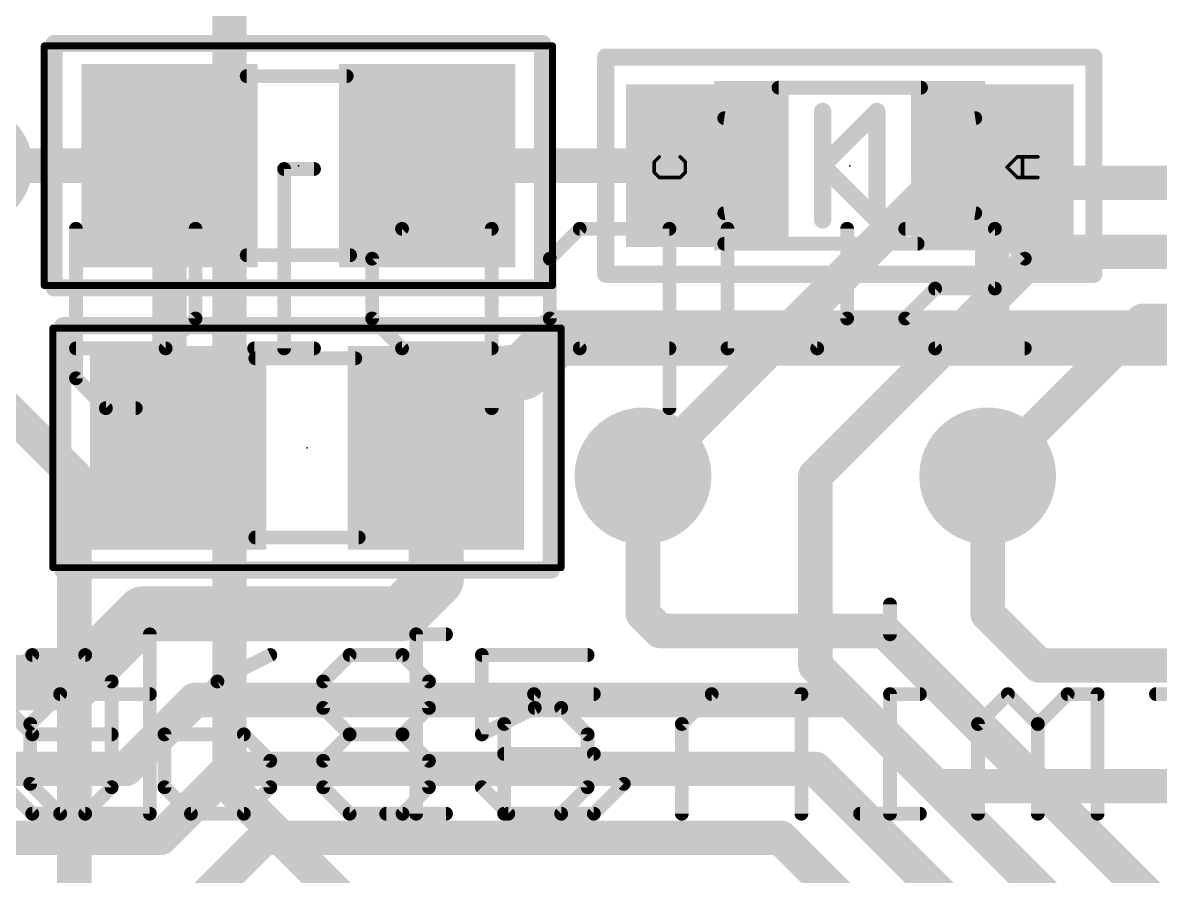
# Model space of a CAD drawing. Extents: x -31.2 to 31.8, y -0.1 to 26.1.
# Drawn here: x -14.22 to -5.84, y 14.83 to 21.12 of the extents above; entities that cross this region are included whole.
import ezdxf

# ---------------------------------------------------------------- set-up
doc = ezdxf.new("R2010")
doc.units = 0
for name, color, linetype in [('1', 12, 'CONTINUOUS'), ('16', 132, 'CONTINUOUS'), ('18', 110, 'CONTINUOUS'), ('21', 40, 'CONTINUOUS'), ('22', 40, 'CONTINUOUS'), ('23', 53, 'CONTINUOUS'), ('39', 12, 'CONTINUOUS'), ('51', 253, 'CONTINUOUS')]:
    doc.layers.add(name, color=color, linetype=linetype)

# ---------------------------------------------------------------- blocks, each defined once
blk = doc.blocks.new('RECT')
blk.add_solid([(-0.5, -0.5), (0.5, -0.5), (-0.5, 0.5), (0.5, 0.5)])
blk = doc.blocks.new('ROUNDV')
at = {"const_width": 0.5}
blk.add_lwpolyline([(0, -0.25, 1), (0, 0.25, 1), (0, -0.25)], format="xyb", dxfattribs=at)

msp = doc.modelspace()

# ---------------------------------------------------------------- linework, layer by layer
at = {"layer": '1'}
for points, const_width in [([(-13.142, 20.066), (-14.605, 20.066)], 0.254), ([(-13.142, 20.066), (-13.142, 18.05)], 0.254), ([(-11.242, 20.066), (-9.178, 20.066)], 0.254), ([(-7.078, 18.83), (-7.078, 20.066)], 0.254), ([(-10.541, 18.542), (-10.287, 18.796)], 0.4064), ([(-10.287, 18.796), (-7.112, 18.796)], 0.4064), ([(-7.112, 18.796), (2.794, 18.796)], 0.4064), ([(-7.112, 18.796), (-7.078, 18.83)], 0.254), ([(-11.1785, 17.9865), (-10.623, 18.542)], 0.4064), ([(-10.623, 18.542), (-10.541, 18.542)], 0.4064), ([(-13.142, 18.05), (-13.0785, 17.9865)], 0.254), ([(-11.176, 17.984), (-11.1785, 17.9865)], 0.4064), ([(-11.176, 17.018), (-11.176, 17.984)], 0.4064), ([(-9.652, 16.764), (-9.652, 17.78)], 0.254), ([(-7.112, 16.764), (-7.112, 17.78)], 0.254), ([(-11.43, 16.764), (-11.176, 17.018)], 0.4064), ([(-13.843, 16.256), (-13.335, 16.764)], 0.4064), ([(-13.335, 16.764), (-11.43, 16.764)], 0.4064), ([(-9.525, 16.637), (-9.652, 16.764)], 0.254), ([(-7.112, 16.764), (-6.731, 16.383)], 0.254), ([(-7.874, 16.637), (-9.525, 16.637)], 0.254), ([(-5.816, 14.579), (-7.874, 16.637)], 0.254), ([(-15.113, 16.256), (-13.843, 16.256)], 0.4064), ([(-6.731, 16.383), (-4.826, 16.383)], 0.254), ([(-13.462, 15.621), (-12.954, 16.129)], 0.254), ([(-12.954, 16.129), (-8.128, 16.129)], 0.254), ([(-8.128, 16.129), (-5.928, 13.929)], 0.254), ([(-14.732, 15.621), (-13.462, 15.621)], 0.254), ([(-13.208, 15.113), (-12.7, 15.621)], 0.254), ([(-12.7, 15.621), (-8.382, 15.621)], 0.254), ([(-8.382, 15.621), (-6.04, 13.279)], 0.254), ([(-14.478, 15.113), (-13.208, 15.113)], 0.254), ([(-12.954, 14.605), (-12.446, 15.113)], 0.254), ([(-12.446, 15.113), (-8.636, 15.113)], 0.254), ([(-8.636, 15.113), (-6.152, 12.629)], 0.254)]:
    msp.add_lwpolyline(points, dxfattribs=dict(at, const_width=const_width))
for points, const_width in [([(-13.0785, 20.066, 1), (-13.2055, 20.066)], 0.127), ([(-13.142, 20.0025, 1), (-13.142, 20.1295)], 0.127), ([(-11.242, 20.1295, 1), (-11.242, 20.0025)], 0.127), ([(-9.178, 20.0025, 1), (-9.178, 20.1295)], 0.127), ([(-7.0145, 20.066, 1), (-7.1415, 20.066)], 0.127), ([(-10.287, 18.8976, 1), (-10.287, 18.6944)], 0.2032), ([(-10.2152, 18.7242, 1), (-10.3588, 18.8678)], 0.2032), ([(-7.112, 18.8976, 1), (-7.112, 18.6944)], 0.2032), ([(-7.112, 18.6944, 1), (-7.112, 18.8976)], 0.2032), ([(-7.0331, 18.7851, 1), (-7.1229, 18.8749)], 0.127), ([(-7.1569, 18.8409, 1), (-7.0671, 18.7511)], 0.127), ([(-7.1415, 18.83, 1), (-7.0145, 18.83)], 0.127), ([(-10.623, 18.6436, 1), (-10.623, 18.4404)], 0.2032), ([(-10.5512, 18.4702, 1), (-10.6948, 18.6138)], 0.2032), ([(-10.6128, 18.6138, 1), (-10.4692, 18.4702)], 0.2032), ([(-10.541, 18.4404, 1), (-10.541, 18.6436)], 0.2032), ([(-13.0971, 18.0949, 1), (-13.1869, 18.0051)], 0.127), ([(-13.2055, 18.05, 1), (-13.0785, 18.05)], 0.127), ([(-11.1067, 18.0583, 1), (-11.2503, 17.9147)], 0.2032), ([(-11.2503, 18.0583, 1), (-11.1067, 17.9147)], 0.2032), ([(-11.0744, 17.984, 1), (-11.2776, 17.984)], 0.2032), ([(-11.2478, 17.9122, 1), (-11.1042, 18.0558)], 0.2032), ([(-13.1234, 17.9416, 1), (-13.0336, 18.0314)], 0.127), ([(-9.5885, 17.78, 1), (-9.7155, 17.78)], 0.127), ([(-7.0485, 17.78, 1), (-7.1755, 17.78)], 0.127), ([(-11.1042, 16.9462, 1), (-11.2478, 17.0898)], 0.2032), ([(-11.2776, 17.018, 1), (-11.0744, 17.018)], 0.2032), ([(-13.335, 16.8656, 1), (-13.335, 16.6624)], 0.2032), ([(-13.2632, 16.6922, 1), (-13.4068, 16.8358)], 0.2032), ([(-11.5018, 16.8358, 1), (-11.3582, 16.6922)], 0.2032), ([(-11.43, 16.6624, 1), (-11.43, 16.8656)], 0.2032), ([(-9.6071, 16.8089, 1), (-9.6969, 16.7191)], 0.127), ([(-7.0671, 16.8089, 1), (-7.1569, 16.7191)], 0.127), ([(-9.7155, 16.764, 1), (-9.5885, 16.764)], 0.127), ([(-7.1755, 16.764, 1), (-7.0485, 16.764)], 0.127), ([(-9.525, 16.7005, 1), (-9.525, 16.5735)], 0.127), ([(-9.5699, 16.5921, 1), (-9.4801, 16.6819)], 0.127), ([(-7.8291, 16.6819, 1), (-7.9189, 16.5921)], 0.127), ([(-7.874, 16.5735, 1), (-7.874, 16.7005)], 0.127), ([(-13.843, 16.1544, 1), (-13.843, 16.3576)], 0.2032), ([(-6.731, 16.4465, 1), (-6.731, 16.3195)], 0.127), ([(-6.7759, 16.3381, 1), (-6.6861, 16.4279)], 0.127), ([(-13.9148, 16.3278, 1), (-13.7712, 16.1842)], 0.2032), ([(-12.954, 16.1925, 1), (-12.954, 16.0655)], 0.127), ([(-12.9091, 16.0841, 1), (-12.9989, 16.1739)], 0.127), ([(-8.0831, 16.1739, 1), (-8.1729, 16.0841)], 0.127), ([(-8.128, 16.0655, 1), (-8.128, 16.1925)], 0.127), ([(-13.5069, 15.6659, 1), (-13.4171, 15.5761)], 0.127), ([(-13.462, 15.5575, 1), (-13.462, 15.6845)], 0.127), ([(-12.7, 15.6845, 1), (-12.7, 15.5575)], 0.127), ([(-12.6551, 15.5761, 1), (-12.7449, 15.6659)], 0.127), ([(-8.3371, 15.6659, 1), (-8.4269, 15.5761)], 0.127), ([(-8.382, 15.5575, 1), (-8.382, 15.6845)], 0.127), ([(-13.2529, 15.1579, 1), (-13.1631, 15.0681)], 0.127), ([(-13.208, 15.0495, 1), (-13.208, 15.1765)], 0.127), ([(-12.446, 15.1765, 1), (-12.446, 15.0495)], 0.127), ([(-12.4011, 15.0681, 1), (-12.4909, 15.1579)], 0.127), ([(-8.5911, 15.1579, 1), (-8.6809, 15.0681)], 0.127), ([(-8.636, 15.0495, 1), (-8.636, 15.1765)], 0.127)]:
    msp.add_lwpolyline(points, format="xyb", dxfattribs=dict(at, const_width=const_width))
at = {"layer": '16', "const_width": 0.254}
for points in [[(-12.7, 15.494), (-12.7, 22.987)], [(-9.652, 17.78), (-7.493, 19.939)], [(-7.493, 19.939), (10.795, 19.939)], [(-8.382, 17.78), (-6.731, 19.431)], [(-6.731, 19.431), (13.081, 19.431)], [(-7.112, 17.78), (-5.969, 18.923)], [(-5.969, 18.923), (15.748, 18.923)], [(-13.843, 17.78), (-14.732, 18.669)], [(-13.843, 14.351), (-13.843, 17.78)], [(-8.382, 16.383), (-8.382, 17.78)], [(-8.382, 16.383), (-7.493, 15.494)], [(-11.684, 14.478), (-12.7, 15.494)], [(-7.493, 15.494), (-5.334, 15.494)]]:
    msp.add_lwpolyline(points, dxfattribs=at)
at = {"layer": '16', "const_width": 0.127}
for points in [[(-7.493, 20.0025, 1), (-7.493, 19.8755)], [(-7.4481, 19.8941, 1), (-7.5379, 19.9839)], [(-6.731, 19.4945, 1), (-6.731, 19.3675)], [(-6.6861, 19.3861, 1), (-6.7759, 19.4759)], [(-5.969, 18.9865, 1), (-5.969, 18.8595)], [(-5.9241, 18.8781, 1), (-6.0139, 18.9679)], [(-13.7795, 17.78, 1), (-13.9065, 17.78)], [(-13.8879, 17.7351, 1), (-13.7981, 17.8249)], [(-9.6969, 17.8249, 1), (-9.6071, 17.7351)], [(-8.3185, 17.78, 1), (-8.4455, 17.78)], [(-8.4269, 17.8249, 1), (-8.3371, 17.7351)], [(-7.1569, 17.8249, 1), (-7.0671, 17.7351)], [(-8.3371, 16.4279, 1), (-8.4269, 16.3381)], [(-8.4455, 16.383, 1), (-8.3185, 16.383)], [(-12.6551, 15.5389, 1), (-12.7449, 15.4491)], [(-7.493, 15.5575, 1), (-7.493, 15.4305)], [(-7.5379, 15.4491, 1), (-7.4481, 15.5389)], [(-12.7635, 15.494, 1), (-12.6365, 15.494)]]:
    msp.add_lwpolyline(points, format="xyb", dxfattribs=at)
at = {"layer": '21'}
for points, const_width in [([(-13.992, 19.166), (-13.992, 20.966)], 0.127), ([(-13.992, 20.966), (-10.392, 20.966)], 0.127), ([(-10.392, 20.966), (-10.392, 19.166)], 0.127), ([(-9.9265, 20.766), (-9.9265, 20.866)], 0.127), ([(-9.9265, 20.866), (-6.3295, 20.866)], 0.127), ([(-6.3295, 20.866), (-6.3295, 19.266)], 0.127), ([(-9.9265, 19.266), (-9.9265, 20.763)], 0.127), ([(-8.328, 20.066), (-8.328, 20.466)], 0.127), ([(-7.928, 20.466), (-8.328, 20.066)], 0.127), ([(-7.928, 19.666), (-7.928, 20.466)], 0.127), ([(-8.328, 19.666), (-8.328, 20.066)], 0.127), ([(-8.328, 20.066), (-7.928, 19.666)], 0.127), ([(-6.3295, 19.266), (-9.9265, 19.266)], 0.127), ([(-10.392, 19.166), (-13.992, 19.166)], 0.127), ([(-13.9285, 17.0865), (-13.9285, 18.8865)], 0.127), ([(-13.9285, 18.8865), (-10.3285, 18.8865)], 0.127), ([(-10.3285, 18.8865), (-10.3285, 17.0865)], 0.127), ([(-10.3285, 17.0865), (-13.9285, 17.0865)], 0.127), ([(-14.1531, 16.4602), (-14.348, 16.2653)], 0.1016), ([(-13.7633, 16.4602), (-14.1531, 16.4602)], 0.1016), ([(-13.5684, 16.2653), (-13.7633, 16.4602)], 0.1016), ([(-12.399, 16.4602), (-12.7888, 16.2653)], 0.1016), ([(-12.0092, 16.2653), (-11.8143, 16.4602)], 0.1016), ([(-11.8143, 16.4602), (-11.4245, 16.4602)], 0.1016), ([(-11.4245, 16.4602), (-11.2296, 16.2653)], 0.1016), ([(-10.0602, 16.4602), (-10.8398, 16.4602)], 0.1016), ([(-10.8398, 16.4602), (-10.8398, 15.8755)], 0.1016), ([(-13.5684, 15.4857), (-13.5684, 16.2653)], 0.1016), ([(-12.7888, 16.2653), (-13.1786, 15.8755)], 0.1016), ([(-12.0092, 16.0704), (-12.0092, 16.2653)], 0.1016), ([(-11.2296, 16.2653), (-11.2296, 16.0704)], 0.1016), ([(-14.348, 16.0704), (-14.1531, 15.8755)], 0.1016), ([(-11.8143, 15.8755), (-12.0092, 16.0704)], 0.1016), ([(-11.2296, 16.0704), (-11.4245, 15.8755)], 0.1016), ([(-10.8398, 15.8755), (-10.45, 16.0704)], 0.1016), ([(-10.45, 16.0704), (-10.2551, 16.0704)], 0.1016), ([(-10.2551, 16.0704), (-10.0602, 15.8755)], 0.1016), ([(-14.1531, 15.8755), (-13.5684, 15.8755)], 0.1016), ([(-13.1786, 15.8755), (-13.1786, 15.4857)], 0.1016), ([(-12.5939, 15.8755), (-13.1786, 15.8755)], 0.1016), ([(-12.399, 15.6806), (-12.5939, 15.8755)], 0.1016), ([(-12.0092, 15.6806), (-11.8143, 15.8755)], 0.1016), ([(-11.8143, 15.8755), (-11.4245, 15.8755)], 0.1016), ([(-11.4245, 15.8755), (-11.2296, 15.6806)], 0.1016), ([(-10.0602, 15.8755), (-10.0602, 15.4857)], 0.1016), ([(-12.399, 15.4857), (-12.399, 15.6806)], 0.1016), ([(-12.0092, 15.4857), (-12.0092, 15.6806)], 0.1016), ([(-11.2296, 15.6806), (-11.2296, 15.4857)], 0.1016), ([(-14.348, 15.4857), (-14.1531, 15.2908)], 0.1016), ([(-13.7633, 15.2908), (-13.5684, 15.4857)], 0.1016), ([(-13.1786, 15.4857), (-12.9837, 15.2908)], 0.1016), ([(-12.5939, 15.2908), (-12.399, 15.4857)], 0.1016), ([(-11.8143, 15.2908), (-12.0092, 15.4857)], 0.1016), ([(-11.2296, 15.4857), (-11.4245, 15.2908)], 0.1016), ([(-10.6449, 15.2908), (-10.8398, 15.4857)], 0.1016), ([(-10.0602, 15.4857), (-10.2551, 15.2908)], 0.1016), ([(-14.1531, 15.2908), (-13.7633, 15.2908)], 0.1016), ([(-12.9837, 15.2908), (-12.5939, 15.2908)], 0.1016), ([(-11.4245, 15.2908), (-11.8143, 15.2908)], 0.1016), ([(-10.2551, 15.2908), (-10.6449, 15.2908)], 0.1016)]:
    msp.add_lwpolyline(points, dxfattribs=dict(at, const_width=const_width))
for points, const_width in [([(-13.9603, 20.966, 1), (-14.0238, 20.966)], 0.0635), ([(-13.992, 20.9977, 1), (-13.992, 20.9343)], 0.0635), ([(-10.3603, 20.966, 1), (-10.4238, 20.966)], 0.0635), ([(-10.392, 20.9343, 1), (-10.392, 20.9977)], 0.0635), ([(-9.8948, 20.866, 1), (-9.9583, 20.866)], 0.0635), ([(-9.9265, 20.8977, 1), (-9.9265, 20.8343)], 0.0635), ([(-6.2978, 20.866, 1), (-6.3613, 20.866)], 0.0635), ([(-6.3295, 20.8343, 1), (-6.3295, 20.8977)], 0.0635), ([(-9.8948, 20.763, 1), (-9.9583, 20.763)], 0.0635), ([(-9.9583, 20.766, 1), (-9.8948, 20.766)], 0.0635), ([(-8.2963, 20.466, 1), (-8.3598, 20.466)], 0.0635), ([(-7.8963, 20.466, 1), (-7.9597, 20.466)], 0.0635), ([(-7.9055, 20.4435, 1), (-7.9505, 20.4885)], 0.0635), ([(-8.3055, 20.0885, 1), (-8.3505, 20.0435)], 0.0635), ([(-8.2963, 20.066, 1), (-8.3598, 20.066)], 0.0635), ([(-8.3505, 20.0885, 1), (-8.3055, 20.0435)], 0.0635), ([(-8.3598, 20.066, 1), (-8.2963, 20.066)], 0.0635), ([(-7.9505, 19.6435, 1), (-7.9055, 19.6885)], 0.0635), ([(-8.3598, 19.666, 1), (-8.2963, 19.666)], 0.0635), ([(-7.9597, 19.666, 1), (-7.8963, 19.666)], 0.0635), ([(-9.9265, 19.2978, 1), (-9.9265, 19.2343)], 0.0635), ([(-9.9583, 19.266, 1), (-9.8948, 19.266)], 0.0635), ([(-6.3613, 19.266, 1), (-6.2978, 19.266)], 0.0635), ([(-6.3295, 19.2343, 1), (-6.3295, 19.2978)], 0.0635), ([(-13.992, 19.1977, 1), (-13.992, 19.1343)], 0.0635), ([(-10.392, 19.1343, 1), (-10.392, 19.1977)], 0.0635), ([(-14.0238, 19.166, 1), (-13.9603, 19.166)], 0.0635), ([(-10.4238, 19.166, 1), (-10.3603, 19.166)], 0.0635), ([(-13.8968, 18.8865, 1), (-13.9603, 18.8865)], 0.0635), ([(-13.9285, 18.9183, 1), (-13.9285, 18.8548)], 0.0635), ([(-10.2967, 18.8865, 1), (-10.3603, 18.8865)], 0.0635), ([(-10.3285, 18.8548, 1), (-10.3285, 18.9183)], 0.0635), ([(-13.9603, 17.0865, 1), (-13.8968, 17.0865)], 0.0635), ([(-13.9285, 17.1182, 1), (-13.9285, 17.0548)], 0.0635), ([(-10.3603, 17.0865, 1), (-10.2967, 17.0865)], 0.0635), ([(-10.3285, 17.0548, 1), (-10.3285, 17.1182)], 0.0635), ([(-14.1531, 16.4856, 1), (-14.1531, 16.4348)], 0.0508), ([(-14.1352, 16.4422, 1), (-14.1711, 16.4782)], 0.0508), ([(-13.7454, 16.4782, 1), (-13.7813, 16.4422)], 0.0508), ([(-13.7633, 16.4348, 1), (-13.7633, 16.4856)], 0.0508), ([(-12.3877, 16.4375, 1), (-12.4104, 16.4829)], 0.0508), ([(-11.8143, 16.4856, 1), (-11.8143, 16.4348)], 0.0508), ([(-11.7964, 16.4422, 1), (-11.8323, 16.4782)], 0.0508), ([(-11.4066, 16.4782, 1), (-11.4425, 16.4422)], 0.0508), ([(-11.4245, 16.4348, 1), (-11.4245, 16.4856)], 0.0508), ([(-10.8398, 16.4856, 1), (-10.8398, 16.4348)], 0.0508), ([(-10.8144, 16.4602, 1), (-10.8652, 16.4602)], 0.0508), ([(-10.0602, 16.4348, 1), (-10.0602, 16.4856)], 0.0508), ([(-13.543, 16.2653, 1), (-13.5938, 16.2653)], 0.0508), ([(-13.5864, 16.2473, 1), (-13.5505, 16.2833)], 0.0508), ([(-12.8002, 16.288, 1), (-12.7775, 16.2426)], 0.0508), ([(-12.7709, 16.2473, 1), (-12.8068, 16.2833)], 0.0508), ([(-12.0272, 16.2833, 1), (-11.9913, 16.2473)], 0.0508), ([(-11.9838, 16.2653, 1), (-12.0346, 16.2653)], 0.0508), ([(-11.2042, 16.2653, 1), (-11.255, 16.2653)], 0.0508), ([(-11.2476, 16.2473, 1), (-11.2117, 16.2833)], 0.0508), ([(-11.9913, 16.0884, 1), (-12.0272, 16.0524)], 0.0508), ([(-11.2117, 16.0524, 1), (-11.2476, 16.0884)], 0.0508), ([(-10.45, 16.0958, 1), (-10.45, 16.045)], 0.0508), ([(-10.4387, 16.0477, 1), (-10.4614, 16.0931)], 0.0508), ([(-10.2372, 16.0884, 1), (-10.2731, 16.0524)], 0.0508), ([(-10.2551, 16.045, 1), (-10.2551, 16.0958)], 0.0508), ([(-12.0346, 16.0704, 1), (-11.9838, 16.0704)], 0.0508), ([(-11.255, 16.0704, 1), (-11.2042, 16.0704)], 0.0508), ([(-14.1531, 15.9009, 1), (-14.1531, 15.8501)], 0.0508), ([(-14.1711, 15.8575, 1), (-14.1352, 15.8935)], 0.0508), ([(-13.5684, 15.8501, 1), (-13.5684, 15.9009)], 0.0508), ([(-13.1966, 15.8935, 1), (-13.1607, 15.8575)], 0.0508), ([(-13.1532, 15.8755, 1), (-13.204, 15.8755)], 0.0508), ([(-13.1786, 15.9009, 1), (-13.1786, 15.8501)], 0.0508), ([(-12.576, 15.8935, 1), (-12.6119, 15.8575)], 0.0508), ([(-12.5939, 15.8501, 1), (-12.5939, 15.9009)], 0.0508), ([(-11.8143, 15.9009, 1), (-11.8143, 15.8501)], 0.0508), ([(-11.7964, 15.8575, 1), (-11.8323, 15.8935)], 0.0508), ([(-11.8323, 15.8575, 1), (-11.7964, 15.8935)], 0.0508), ([(-11.4066, 15.8935, 1), (-11.4425, 15.8575)], 0.0508), ([(-11.4425, 15.8935, 1), (-11.4066, 15.8575)], 0.0508), ([(-11.4245, 15.8501, 1), (-11.4245, 15.9009)], 0.0508), ([(-10.8512, 15.8982, 1), (-10.8285, 15.8528)], 0.0508), ([(-10.8652, 15.8755, 1), (-10.8144, 15.8755)], 0.0508), ([(-10.0348, 15.8755, 1), (-10.0856, 15.8755)], 0.0508), ([(-10.0782, 15.8575, 1), (-10.0423, 15.8935)], 0.0508), ([(-12.3736, 15.6806, 1), (-12.4244, 15.6806)], 0.0508), ([(-12.417, 15.6626, 1), (-12.3811, 15.6986)], 0.0508), ([(-12.0272, 15.6986, 1), (-11.9913, 15.6626)], 0.0508), ([(-11.9838, 15.6806, 1), (-12.0346, 15.6806)], 0.0508), ([(-11.2042, 15.6806, 1), (-11.255, 15.6806)], 0.0508), ([(-11.2476, 15.6626, 1), (-11.2117, 15.6986)], 0.0508), ([(-13.5938, 15.4857, 1), (-13.543, 15.4857)], 0.0508), ([(-13.5505, 15.4677, 1), (-13.5864, 15.5037)], 0.0508), ([(-13.1607, 15.5037, 1), (-13.1966, 15.4677)], 0.0508), ([(-13.204, 15.4857, 1), (-13.1532, 15.4857)], 0.0508), ([(-12.4244, 15.4857, 1), (-12.3736, 15.4857)], 0.0508), ([(-12.3811, 15.4677, 1), (-12.417, 15.5037)], 0.0508), ([(-11.9913, 15.5037, 1), (-12.0272, 15.4677)], 0.0508), ([(-12.0346, 15.4857, 1), (-11.9838, 15.4857)], 0.0508), ([(-11.255, 15.4857, 1), (-11.2042, 15.4857)], 0.0508), ([(-11.2117, 15.4677, 1), (-11.2476, 15.5037)], 0.0508), ([(-10.8219, 15.5037, 1), (-10.8578, 15.4677)], 0.0508), ([(-10.0856, 15.4857, 1), (-10.0348, 15.4857)], 0.0508), ([(-10.0423, 15.4677, 1), (-10.0782, 15.5037)], 0.0508), ([(-14.1531, 15.3162, 1), (-14.1531, 15.2654)], 0.0508), ([(-14.1711, 15.2728, 1), (-14.1352, 15.3088)], 0.0508), ([(-13.7813, 15.3088, 1), (-13.7454, 15.2728)], 0.0508), ([(-13.7633, 15.2654, 1), (-13.7633, 15.3162)], 0.0508), ([(-12.9837, 15.3162, 1), (-12.9837, 15.2654)], 0.0508), ([(-13.0017, 15.2728, 1), (-12.9658, 15.3088)], 0.0508), ([(-12.6119, 15.3088, 1), (-12.576, 15.2728)], 0.0508), ([(-12.5939, 15.2654, 1), (-12.5939, 15.3162)], 0.0508), ([(-11.8143, 15.3162, 1), (-11.8143, 15.2654)], 0.0508), ([(-11.8323, 15.2728, 1), (-11.7964, 15.3088)], 0.0508), ([(-11.4425, 15.3088, 1), (-11.4066, 15.2728)], 0.0508), ([(-11.4245, 15.2654, 1), (-11.4245, 15.3162)], 0.0508), ([(-10.6449, 15.3162, 1), (-10.6449, 15.2654)], 0.0508), ([(-10.6629, 15.2728, 1), (-10.627, 15.3088)], 0.0508), ([(-10.2731, 15.3088, 1), (-10.2372, 15.2728)], 0.0508), ([(-10.2551, 15.2654, 1), (-10.2551, 15.3162)], 0.0508)]:
    msp.add_lwpolyline(points, format="xyb", dxfattribs=dict(at, const_width=const_width))
at = {"layer": '22', "const_width": 0.1016}
for points in [[(-12.0769, 20.0417), (-12.2972, 20.0417)], [(-12.2972, 20.0417), (-12.2972, 18.7198)], [(-13.8313, 19.6011), (-13.8313, 18.4995)], [(-12.95, 19.6011), (-12.95, 18.9401)], [(-11.4281, 19.6011), (-11.6484, 19.3808)], [(-10.7672, 19.6011), (-11.4281, 19.6011)], [(-10.7672, 18.2792), (-10.7672, 19.6011)], [(-10.1184, 19.6011), (-10.3387, 19.3808)], [(-9.4574, 19.6011), (-10.1184, 19.6011)], [(-9.4574, 18.2792), (-9.4574, 19.6011)], [(-9.029, 18.7198), (-9.029, 19.6011)], [(-8.1477, 19.6011), (-8.1477, 18.9401)], [(-7.0583, 19.6011), (-7.7193, 19.6011)], [(-6.838, 19.3808), (-7.0583, 19.6011)], [(-11.6484, 19.3808), (-11.6484, 18.9401)], [(-10.3387, 19.3808), (-10.3387, 18.9401)], [(-7.0583, 19.1604), (-6.838, 19.3808)], [(-7.7193, 18.9401), (-7.4989, 19.1604)], [(-7.4989, 19.1604), (-7.0583, 19.1604)], [(-12.95, 18.9401), (-13.1703, 18.7198)], [(-11.6484, 18.9401), (-11.4281, 18.7198)], [(-10.3387, 18.9401), (-10.1184, 18.7198)], [(-8.1477, 18.9401), (-8.368, 18.7198)], [(-7.4989, 18.7198), (-7.7193, 18.9401)], [(-13.1703, 18.7198), (-13.8313, 18.7198)], [(-12.0769, 18.7198), (-12.5175, 18.7198)], [(-11.4281, 18.7198), (-10.7672, 18.7198)], [(-10.1184, 18.7198), (-9.4574, 18.7198)], [(-8.368, 18.7198), (-9.029, 18.7198)], [(-6.838, 18.7198), (-7.4989, 18.7198)], [(-13.8313, 18.4995), (-13.611, 18.2792)], [(-13.611, 18.2792), (-13.3907, 18.2792)], [(-7.8317, 16.8331), (-7.8317, 16.6127)], [(-13.2869, 16.6127), (-13.2869, 15.2908)], [(-11.104, 16.6127), (-11.3243, 16.6127)], [(-11.3243, 16.6127), (-11.3243, 15.2908)], [(-14.1682, 15.9518), (-13.9479, 16.1721)], [(-13.9479, 16.1721), (-13.2869, 16.1721)], [(-10.4553, 16.1721), (-10.6756, 15.9518)], [(-10.0146, 16.1721), (-10.4553, 16.1721)], [(-9.1455, 16.1721), (-9.3658, 15.9518)], [(-8.4846, 16.1721), (-9.1455, 16.1721)], [(-8.4846, 15.2908), (-8.4846, 16.1721)], [(-7.6114, 16.1721), (-7.8317, 16.1721)], [(-7.8317, 16.1721), (-7.8317, 15.2908)], [(-6.9627, 16.1721), (-7.183, 15.9518)], [(-6.7423, 15.9518), (-6.9627, 16.1721)], [(-6.522, 16.1721), (-6.7423, 15.9518)], [(-6.3017, 16.1721), (-6.522, 16.1721)], [(-6.3017, 15.2908), (-6.3017, 16.1721)], [(-5.6509, 16.1721), (-5.8712, 16.1721)], [(-14.1682, 15.5111), (-14.1682, 15.9518)], [(-10.6756, 15.9518), (-10.6756, 15.2908)], [(-9.3658, 15.9518), (-9.3658, 15.2908)], [(-7.183, 15.9518), (-7.183, 15.2908)], [(-6.7423, 15.9518), (-6.7423, 15.2908)], [(-10.0146, 15.7314), (-10.6756, 15.7314)], [(-9.7943, 15.5111), (-10.0146, 15.7314)], [(-13.9479, 15.2908), (-14.1682, 15.5111)], [(-10.0146, 15.2908), (-9.7943, 15.5111)], [(-13.2869, 15.2908), (-13.9479, 15.2908)], [(-11.104, 15.2908), (-11.5447, 15.2908)], [(-10.6756, 15.2908), (-10.0146, 15.2908)], [(-7.6114, 15.2908), (-8.0521, 15.2908)]]:
    msp.add_lwpolyline(points, dxfattribs=at)
at = {"layer": '22', "const_width": 0.0508}
for points in [[(-12.2972, 20.0671, 1), (-12.2972, 20.0163)], [(-12.2718, 20.0417, 1), (-12.3226, 20.0417)], [(-12.0769, 20.0163, 1), (-12.0769, 20.0671)], [(-13.8059, 19.6011, 1), (-13.8567, 19.6011)], [(-12.9246, 19.6011, 1), (-12.9754, 19.6011)], [(-11.4281, 19.6265, 1), (-11.4281, 19.5757)], [(-11.4102, 19.5831, 1), (-11.4461, 19.619)], [(-10.7418, 19.6011, 1), (-10.7926, 19.6011)], [(-10.7672, 19.5757, 1), (-10.7672, 19.6265)], [(-10.1184, 19.6265, 1), (-10.1184, 19.5757)], [(-10.1004, 19.5831, 1), (-10.1363, 19.619)], [(-9.432, 19.6011, 1), (-9.4828, 19.6011)], [(-9.4574, 19.5757, 1), (-9.4574, 19.6265)], [(-9.0036, 19.6011, 1), (-9.0544, 19.6011)], [(-8.1223, 19.6011, 1), (-8.1731, 19.6011)], [(-7.7193, 19.6265, 1), (-7.7193, 19.5757)], [(-7.0403, 19.619, 1), (-7.0763, 19.5831)], [(-7.0583, 19.5757, 1), (-7.0583, 19.6265)], [(-11.623, 19.3808, 1), (-11.6738, 19.3808)], [(-11.6664, 19.3987, 1), (-11.6305, 19.3628)], [(-10.3133, 19.3808, 1), (-10.3641, 19.3808)], [(-10.3567, 19.3987, 1), (-10.3207, 19.3628)], [(-6.82, 19.3628, 1), (-6.8559, 19.3987)], [(-6.8559, 19.3628, 1), (-6.82, 19.3987)], [(-7.4989, 19.1858, 1), (-7.4989, 19.135)], [(-7.481, 19.1425, 1), (-7.5169, 19.1784)], [(-7.0763, 19.1784, 1), (-7.0403, 19.1425)], [(-7.0583, 19.135, 1), (-7.0583, 19.1858)], [(-12.9754, 18.9401, 1), (-12.9246, 18.9401)], [(-12.9321, 18.9222, 1), (-12.968, 18.9581)], [(-11.6305, 18.9581, 1), (-11.6664, 18.9222)], [(-11.6738, 18.9401, 1), (-11.623, 18.9401)], [(-10.3207, 18.9581, 1), (-10.3567, 18.9222)], [(-10.3641, 18.9401, 1), (-10.3133, 18.9401)], [(-8.1731, 18.9401, 1), (-8.1223, 18.9401)], [(-8.1297, 18.9222, 1), (-8.1657, 18.9581)], [(-7.7013, 18.9581, 1), (-7.7372, 18.9222)], [(-7.7372, 18.9581, 1), (-7.7013, 18.9222)], [(-13.8313, 18.7452, 1), (-13.8313, 18.6944)], [(-13.1883, 18.7378, 1), (-13.1524, 18.7018)], [(-13.1703, 18.6944, 1), (-13.1703, 18.7452)], [(-12.5175, 18.7452, 1), (-12.5175, 18.6944)], [(-12.3226, 18.7198, 1), (-12.2718, 18.7198)], [(-12.0769, 18.6944, 1), (-12.0769, 18.7452)], [(-11.4281, 18.7452, 1), (-11.4281, 18.6944)], [(-11.4461, 18.7018, 1), (-11.4102, 18.7378)], [(-10.7672, 18.6944, 1), (-10.7672, 18.7452)], [(-10.1184, 18.7452, 1), (-10.1184, 18.6944)], [(-10.1363, 18.7018, 1), (-10.1004, 18.7378)], [(-9.4574, 18.6944, 1), (-9.4574, 18.7452)], [(-9.029, 18.7452, 1), (-9.029, 18.6944)], [(-9.0544, 18.7198, 1), (-9.0036, 18.7198)], [(-8.386, 18.7378, 1), (-8.3501, 18.7018)], [(-8.368, 18.6944, 1), (-8.368, 18.7452)], [(-7.4989, 18.7452, 1), (-7.4989, 18.6944)], [(-7.5169, 18.7018, 1), (-7.481, 18.7378)], [(-6.838, 18.6944, 1), (-6.838, 18.7452)], [(-13.8133, 18.5174, 1), (-13.8493, 18.4815)], [(-13.8567, 18.4995, 1), (-13.8059, 18.4995)], [(-13.611, 18.3046, 1), (-13.611, 18.2538)], [(-13.6289, 18.2612, 1), (-13.593, 18.2971)], [(-13.3907, 18.2538, 1), (-13.3907, 18.3046)], [(-10.7926, 18.2792, 1), (-10.7418, 18.2792)], [(-9.4828, 18.2792, 1), (-9.432, 18.2792)], [(-7.8063, 16.8331, 1), (-7.8571, 16.8331)], [(-13.2615, 16.6127, 1), (-13.3123, 16.6127)], [(-11.3243, 16.6381, 1), (-11.3243, 16.5873)], [(-11.2989, 16.6127, 1), (-11.3497, 16.6127)], [(-11.104, 16.5873, 1), (-11.104, 16.6381)], [(-7.8571, 16.6127, 1), (-7.8063, 16.6127)], [(-13.9479, 16.1975, 1), (-13.9479, 16.1467)], [(-13.9299, 16.1541, 1), (-13.9658, 16.19)], [(-13.2869, 16.1467, 1), (-13.2869, 16.1975)], [(-10.4553, 16.1975, 1), (-10.4553, 16.1467)], [(-10.4373, 16.1541, 1), (-10.4732, 16.19)], [(-10.0146, 16.1467, 1), (-10.0146, 16.1975)], [(-9.1455, 16.1975, 1), (-9.1455, 16.1467)], [(-9.1276, 16.1541, 1), (-9.1635, 16.19)], [(-8.4592, 16.1721, 1), (-8.51, 16.1721)], [(-8.4846, 16.1467, 1), (-8.4846, 16.1975)], [(-7.8317, 16.1975, 1), (-7.8317, 16.1467)], [(-7.8063, 16.1721, 1), (-7.8571, 16.1721)], [(-7.6114, 16.1467, 1), (-7.6114, 16.1975)], [(-6.9447, 16.19, 1), (-6.9806, 16.1541)], [(-6.9447, 16.1541, 1), (-6.9806, 16.19)], [(-6.522, 16.1975, 1), (-6.522, 16.1467)], [(-6.504, 16.1541, 1), (-6.54, 16.19)], [(-6.2763, 16.1721, 1), (-6.3271, 16.1721)], [(-6.3017, 16.1467, 1), (-6.3017, 16.1975)], [(-5.8712, 16.1975, 1), (-5.8712, 16.1467)], [(-14.1428, 15.9518, 1), (-14.1936, 15.9518)], [(-14.1861, 15.9697, 1), (-14.1502, 15.9338)], [(-10.6502, 15.9518, 1), (-10.701, 15.9518)], [(-10.6935, 15.9697, 1), (-10.6576, 15.9338)], [(-9.3404, 15.9518, 1), (-9.3912, 15.9518)], [(-9.3838, 15.9697, 1), (-9.3479, 15.9338)], [(-7.1576, 15.9518, 1), (-7.2084, 15.9518)], [(-7.2009, 15.9697, 1), (-7.165, 15.9338)], [(-6.7169, 15.9518, 1), (-6.7677, 15.9518)], [(-6.7603, 15.9697, 1), (-6.7244, 15.9338)], [(-6.7603, 15.9338, 1), (-6.7244, 15.9697)], [(-10.6756, 15.7568, 1), (-10.6756, 15.706)], [(-9.9966, 15.7494, 1), (-10.0326, 15.7135)], [(-10.0146, 15.706, 1), (-10.0146, 15.7568)], [(-14.1936, 15.5111, 1), (-14.1428, 15.5111)], [(-14.1502, 15.5291, 1), (-14.1861, 15.4932)], [(-9.7763, 15.4932, 1), (-9.8122, 15.5291)], [(-9.8122, 15.4932, 1), (-9.7763, 15.5291)], [(-13.9479, 15.3162, 1), (-13.9479, 15.2654)], [(-13.9658, 15.2728, 1), (-13.9299, 15.3088)], [(-13.3123, 15.2908, 1), (-13.2615, 15.2908)], [(-13.2869, 15.2654, 1), (-13.2869, 15.3162)], [(-11.5447, 15.3162, 1), (-11.5447, 15.2654)], [(-11.3497, 15.2908, 1), (-11.2989, 15.2908)], [(-11.104, 15.2654, 1), (-11.104, 15.3162)], [(-10.6756, 15.3162, 1), (-10.6756, 15.2654)], [(-10.701, 15.2908, 1), (-10.6502, 15.2908)], [(-10.0326, 15.3088, 1), (-9.9966, 15.2728)], [(-10.0146, 15.2654, 1), (-10.0146, 15.3162)], [(-9.3912, 15.2908, 1), (-9.3404, 15.2908)], [(-8.51, 15.2908, 1), (-8.4592, 15.2908)], [(-8.0521, 15.3162, 1), (-8.0521, 15.2654)], [(-7.8571, 15.2908, 1), (-7.8063, 15.2908)], [(-7.6114, 15.2654, 1), (-7.6114, 15.3162)], [(-7.2084, 15.2908, 1), (-7.1576, 15.2908)], [(-6.7677, 15.2908, 1), (-6.7169, 15.2908)], [(-6.3271, 15.2908, 1), (-6.2763, 15.2908)]]:
    msp.add_lwpolyline(points, format="xyb", dxfattribs=at)
at = {"layer": '23'}
for p in [(-12.192, 20.066), (-8.128, 20.066), (-12.1285, 17.9865)]:
    msp.add_point(p, dxfattribs=at)
at = {"layer": '39', "const_width": 0.0508}
for points in [[(-14.065, 20.949), (-10.319, 20.949)], [(-14.065, 19.183), (-14.065, 20.949)], [(-10.319, 20.949), (-10.319, 19.183)], [(-10.319, 19.183), (-14.065, 19.183)], [(-14.0015, 18.8695), (-10.2555, 18.8695)], [(-14.0015, 17.1035), (-14.0015, 18.8695)], [(-10.2555, 18.8695), (-10.2555, 17.1035)], [(-10.2555, 17.1035), (-14.0015, 17.1035)]]:
    msp.add_lwpolyline(points, dxfattribs=at)
at = {"layer": '39', "const_width": 0.0254}
for points in [[(-14.065, 20.9617, 1), (-14.065, 20.9363)], [(-14.0523, 20.949, 1), (-14.0777, 20.949)], [(-10.3063, 20.949, 1), (-10.3317, 20.949)], [(-10.319, 20.9363, 1), (-10.319, 20.9617)], [(-14.065, 19.1957, 1), (-14.065, 19.1703)], [(-10.319, 19.1703, 1), (-10.319, 19.1957)], [(-14.0777, 19.183, 1), (-14.0523, 19.183)], [(-10.3317, 19.183, 1), (-10.3063, 19.183)], [(-14.0015, 18.8822, 1), (-14.0015, 18.8568)], [(-13.9888, 18.8695, 1), (-14.0142, 18.8695)], [(-10.2428, 18.8695, 1), (-10.2682, 18.8695)], [(-10.2555, 18.8568, 1), (-10.2555, 18.8822)], [(-14.0015, 17.1162, 1), (-14.0015, 17.0908)], [(-14.0142, 17.1035, 1), (-13.9888, 17.1035)], [(-10.2682, 17.1035, 1), (-10.2428, 17.1035)], [(-10.2555, 17.0908, 1), (-10.2555, 17.1162)]]:
    msp.add_lwpolyline(points, format="xyb", dxfattribs=at)
at = {"layer": '51'}
for points, const_width in [([(-11.836, 20.726), (-12.573, 20.726)], 0.1016), ([(-8.653, 20.641), (-7.603, 20.641)], 0.1016), ([(-9.5314, 20.1312), (-9.5695, 20.0931)], 0.0254), ([(-9.3407, 20.0931), (-9.3788, 20.1312)], 0.0254), ([(-6.9695, 20.055), (-6.8932, 20.1312)], 0.0254), ([(-6.8932, 20.1312), (-6.7407, 20.1312)], 0.0254), ([(-6.8551, 19.9787), (-6.8551, 20.1312)], 0.0254), ([(-9.5695, 20.0931), (-9.5695, 20.0168)], 0.0254), ([(-9.3407, 20.0168), (-9.3407, 20.0931)], 0.0254), ([(-6.8932, 19.9787), (-6.9695, 20.055)], 0.0254), ([(-9.5695, 20.0168), (-9.5314, 19.9787)], 0.0254), ([(-9.5314, 19.9787), (-9.3788, 19.9787)], 0.0254), ([(-9.3788, 19.9787), (-9.3407, 20.0168)], 0.0254), ([(-6.7407, 19.9787), (-6.8932, 19.9787)], 0.0254), ([(-7.628, 19.491), (-9.053, 19.491)], 0.1016), ([(-11.811, 19.406), (-12.573, 19.406)], 0.1016), ([(-11.7725, 18.6465), (-12.5095, 18.6465)], 0.1016), ([(-11.7475, 17.3265), (-12.5095, 17.3265)], 0.1016)]:
    msp.add_lwpolyline(points, dxfattribs=dict(at, const_width=const_width))
for points, const_width in [([(-12.573, 20.7514, 1), (-12.573, 20.7006)], 0.0508), ([(-11.836, 20.7006, 1), (-11.836, 20.7514)], 0.0508), ([(-8.653, 20.6664, 1), (-8.653, 20.6156)], 0.0508), ([(-7.603, 20.6156, 1), (-7.603, 20.6664)], 0.0508), ([(-9.053, 19.716, 0.8571), (-9.053, 20.416)], 0.1016), ([(-9.0491, 20.4411, 1), (-9.0569, 20.3909)], 0.0508), ([(-7.203, 20.416, 0.8571), (-7.203, 19.716)], 0.1016), ([(-7.1991, 20.3909, 1), (-7.2069, 20.4411)], 0.0508), ([(-9.5269, 20.1267, 1), (-9.5359, 20.1357)], 0.0127), ([(-9.3743, 20.1357, 1), (-9.3833, 20.1267)], 0.0127), ([(-6.8932, 20.1376, 1), (-6.8932, 20.1249)], 0.0127), ([(-6.8887, 20.1267, 1), (-6.8977, 20.1357)], 0.0127), ([(-6.8487, 20.1312, 1), (-6.8614, 20.1312)], 0.0127), ([(-6.7407, 20.1249, 1), (-6.7407, 20.1376)], 0.0127), ([(-9.574, 20.0976, 1), (-9.565, 20.0886)], 0.0127), ([(-9.5631, 20.0931, 1), (-9.5758, 20.0931)], 0.0127), ([(-9.3344, 20.0931, 1), (-9.347, 20.0931)], 0.0127), ([(-9.3452, 20.0886, 1), (-9.3362, 20.0976)], 0.0127), ([(-6.965, 20.0595, 1), (-6.974, 20.0505)], 0.0127), ([(-6.974, 20.0595, 1), (-6.965, 20.0505)], 0.0127), ([(-9.565, 20.0213, 1), (-9.574, 20.0123)], 0.0127), ([(-9.5758, 20.0168, 1), (-9.5631, 20.0168)], 0.0127), ([(-9.5314, 19.9851, 1), (-9.5314, 19.9723)], 0.0127), ([(-9.5359, 19.9742, 1), (-9.5269, 19.9832)], 0.0127), ([(-9.3833, 19.9832, 1), (-9.3743, 19.9742)], 0.0127), ([(-9.3788, 19.9723, 1), (-9.3788, 19.9851)], 0.0127), ([(-9.347, 20.0168, 1), (-9.3344, 20.0168)], 0.0127), ([(-9.3362, 20.0123, 1), (-9.3452, 20.0213)], 0.0127), ([(-6.8932, 19.9851, 1), (-6.8932, 19.9723)], 0.0127), ([(-6.8977, 19.9742, 1), (-6.8887, 19.9832)], 0.0127), ([(-6.8614, 19.9787, 1), (-6.8487, 19.9787)], 0.0127), ([(-6.7407, 19.9723, 1), (-6.7407, 19.9851)], 0.0127), ([(-8.978, 19.513, 1), (-8.978, 19.719, 1), (-8.978, 19.513)], 0.0762), ([(-9.0569, 19.7411, 1), (-9.0491, 19.6909)], 0.0508), ([(-7.2069, 19.6909, 1), (-7.1991, 19.7411)], 0.0508), ([(-9.053, 19.5164, 1), (-9.053, 19.4656)], 0.0508), ([(-7.628, 19.4656, 1), (-7.628, 19.5164)], 0.0508), ([(-12.573, 19.4314, 1), (-12.573, 19.3806)], 0.0508), ([(-11.811, 19.3806, 1), (-11.811, 19.4314)], 0.0508), ([(-12.5095, 18.6719, 1), (-12.5095, 18.6211)], 0.0508), ([(-11.7725, 18.6211, 1), (-11.7725, 18.6719)], 0.0508), ([(-12.5095, 17.3519, 1), (-12.5095, 17.3011)], 0.0508), ([(-11.7475, 17.3011, 1), (-11.7475, 17.3519)], 0.0508)]:
    msp.add_lwpolyline(points, format="xyb", dxfattribs=dict(at, const_width=const_width))

# ---------------------------------------------------------------- block references
at = {"layer": '1'}
for p, xscale, yscale, rotation in [((-13.142, 20.066), 1.3, 1.5, 180), ((-11.242, 20.066), 1.3, 1.5, 180), ((-9.178, 20.066), 1.2, 1.2, 90), ((-7.078, 20.066), 1.2, 1.2, 90), ((-13.0785, 17.9865), 1.3, 1.5, 180), ((-11.1785, 17.9865), 1.3, 1.5, 180)]:
    msp.add_blockref('RECT', p, dxfattribs=dict(at, xscale=xscale, yscale=yscale, rotation=rotation))
at = {"layer": '18'}
for p, xscale, yscale in [((-14.605, 20.066), 0.908, 0.908), ((-14.605, 20.066), 0.908, 0.908), ((-9.652, 17.78), 1.008, 1.008), ((-9.652, 17.78), 1.008, 1.008), ((-7.112, 17.78), 1.008, 1.008), ((-7.112, 17.78), 1.008, 1.008)]:
    msp.add_blockref('ROUNDV', p, dxfattribs=dict(at, xscale=xscale, yscale=yscale))
at = {"layer": '51'}
for p, xscale, yscale, rotation in [((-12.9227, 20.0648), 0.7501, 1.4501, 180), ((-11.4748, 20.0648), 0.7501, 1.4501, 180), ((-8.878, 20.5285), 0.325, 0.5, 90), ((-7.378, 20.5285), 0.325, 0.5, 90), ((-8.753, 20.316), 0.15, 0.25, 90), ((-7.503, 20.316), 0.15, 0.25, 90), ((-8.7155, 20.066), 0.4, 0.175, 90), ((-7.5405, 20.066), 0.4, 0.175, 90), ((-8.753, 19.816), 0.15, 0.25, 90), ((-7.503, 19.816), 0.15, 0.25, 90), ((-9.0905, 19.6035), 0.325, 0.075, 90), ((-8.759, 19.616), 0.3, 0.262, 90), ((-7.378, 19.6035), 0.325, 0.5, 90), ((-12.8592, 17.9854), 0.7501, 1.4501, 180), ((-11.4114, 17.9854), 0.7501, 1.4501, 180)]:
    msp.add_blockref('RECT', p, dxfattribs=dict(at, xscale=xscale, yscale=yscale, rotation=rotation))

doc.saveas('drawing.dxf')
